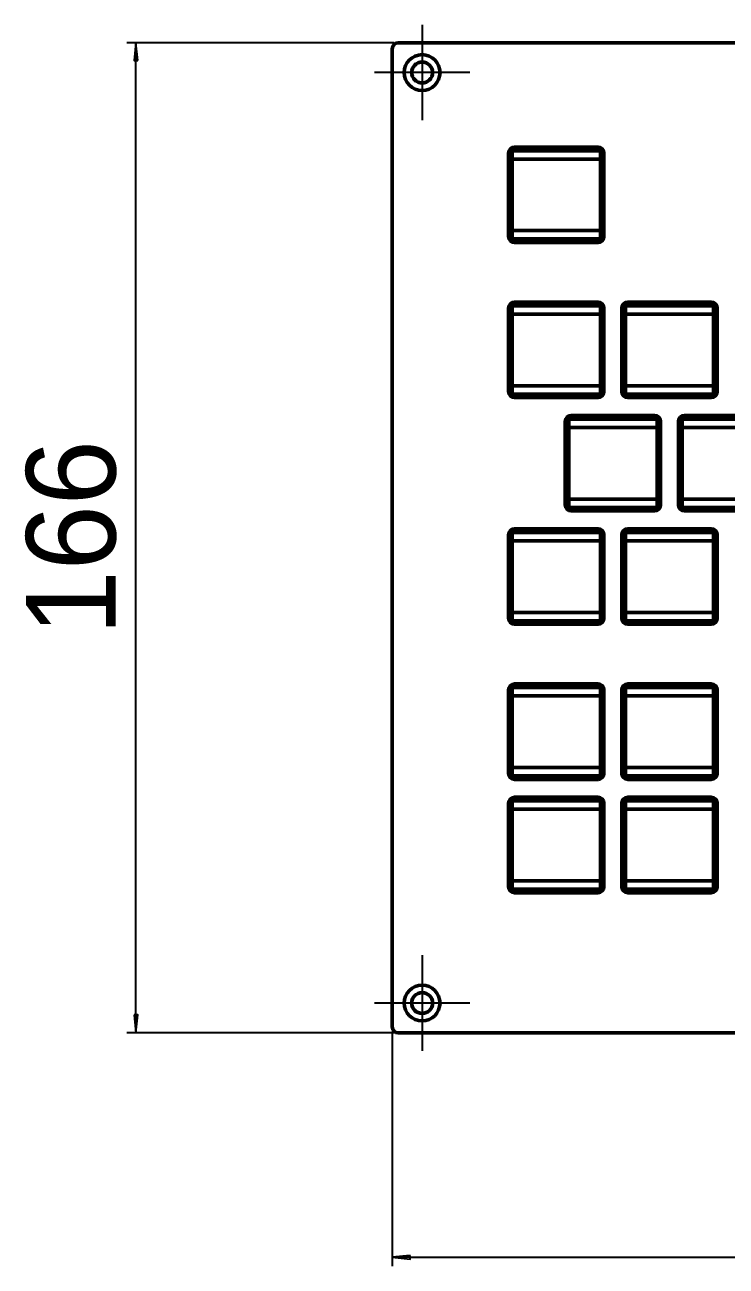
# Model space of a CAD drawing. Header units: millimetres. Extents: x 3103 to 5051, y 917 to 1856.
# Drawn here: x 3273.5 to 3391.2, y 1301.2 to 1509.3 of the extents above; entities that cross this region are included whole.
import ezdxf

# ---------------------------------------------------------------- set-up
doc = ezdxf.new("R2010")
doc.units = ezdxf.units.MM
doc.header["$LTSCALE"] = 1.8
for name, color, linetype, lineweight in [('외형선(ISO)', 7, 'Continuous', 50), ('중심 표식(ISO)', 7, 'Continuous', 25), ('치수(ISO)', 7, 'Continuous', 25)]:
    doc.layers.add(name, color=color, linetype=linetype, lineweight=lineweight)
doc.styles.add('레이블 문자 (JIS)', font='')
doc.styles.get('레이블 문자 (JIS)').set_extended_font_data('Gulim')
doc.dimstyles.new('복사 대상기본값 (JIS)', dxfattribs={"dimscale": 1.5, "dimtxt": 3, "dimasz": 2, "dimexe": 1, "dimexo": 0.5, "dimgap": 0.8, "dimtad": 1, "dimdsep": 46, "dimtxsty": '레이블 문자 (JIS)', "dimblk": 'Filled-1', "dimcen": 0.09, "dimdle": 10, "dimclrd": 256, "dimclre": 256, "dimclrt": 256, "dimazin": 2, "dimtfac": 0.666667, "dimtmove": 0, "dimatfit": 3, "dimldrblk": 'OPEN', "dimfxl": 1, "dimtolj": 1, "dimtzin": 0, "dimlwd": -1, "dimlwe": -1, "dimarcsym": 0})

# ---------------------------------------------------------------- blocks, each defined once
blk = doc.blocks.new('Filled-1')
at = {"color": 0}
for p, q in [((0, 0), (-1, 0.1)), ((-1, 0.1), (-1, -0.1)), ((-1, 0), (0, 0)), ((-1, -0.1), (0, 0))]:
    blk.add_line(p, q, dxfattribs=at)
at = {"color": 0, "flags": 128}
blk.add_lwpolyline([(-1, -0.1), (0, 0), (-1, 0.1), (-1, -0.1)], dxfattribs=at)
at = {"color": 0}
blk.add_solid([(-1, -0.1), (0, 0), (-1, 0.1), (-1, -0.1)], dxfattribs=at)
blk = doc.blocks.new('*D733')
at = {"layer": 'Defpoints', "color": 0}
for p in [(3335.15, 1341.33), (3625.15, 1341.33), (3625.15, 1302.71)]:
    blk.add_point(p, dxfattribs=at)
at = {"layer": '치수(ISO)'}
for p, q in [((3335.15, 1340.58), (3335.15, 1301.21)), ((3625.15, 1340.58), (3625.15, 1301.21)), ((3338.15, 1302.71), (3622.15, 1302.71))]:
    blk.add_line(p, q, dxfattribs=at)
at = {"layer": '치수(ISO)', "linetype": 'ByBlock', "xscale": 3, "yscale": 3, "zscale": 3, "rotation": 180}
blk.add_blockref('Filled-1', (3335.15, 1302.71), dxfattribs=at)
at = {"layer": '치수(ISO)', "linetype": 'ByBlock', "xscale": 3, "yscale": 3, "zscale": 3}
blk.add_blockref('Filled-1', (3625.15, 1302.71), dxfattribs=at)
at = {"layer": '치수(ISO)', "insert": (3480.15, 1321.09), "char_height": 15, "attachment_point": 2, "style": '레이블 문자 (JIS)'}
blk.add_mtext('\\A1;290', dxfattribs=at)
blk = doc.blocks.new('_Open')
at = {"color": 0, "linetype": 'ByBlock', "lineweight": -2}
for p, q in [((-1, 0.167), (0, 0)), ((-1, -0.167), (0, 0)), ((0, 0), (-1, 0))]:
    blk.add_line(p, q, dxfattribs=at)
blk = doc.blocks.new('*D734')
at = {"layer": 'Defpoints', "color": 0}
for p in [(3292.15, 1506.33), (3336.15, 1506.33), (3336.15, 1340.33)]:
    blk.add_point(p, dxfattribs=at)
at = {"layer": '치수(ISO)'}
for p, q in [((3335.4, 1506.33), (3290.65, 1506.33)), ((3292.15, 1343.33), (3292.15, 1503.33)), ((3335.4, 1340.33), (3290.65, 1340.33))]:
    blk.add_line(p, q, dxfattribs=at)
at = {"layer": '치수(ISO)', "linetype": 'ByBlock', "xscale": 3, "yscale": 3, "zscale": 3}
for p, rotation in [((3292.15, 1506.33), 90), ((3292.15, 1340.33), 270)]:
    blk.add_blockref('Filled-1', p, dxfattribs=dict(at, rotation=rotation))
at = {"layer": '치수(ISO)', "insert": (3273.73, 1423.33), "char_height": 15, "attachment_point": 2, "rotation": 90, "style": '레이블 문자 (JIS)'}
blk.add_mtext('\\A1;166', dxfattribs=at)

msp = doc.modelspace()

# ---------------------------------------------------------------- linework, layer by layer
at = {"layer": '외형선(ISO)'}
for p, q in [((3335.154, 1505.328), (3335.154, 1341.328)), ((3624.154, 1506.328), (3336.154, 1506.328)), ((3355.054, 1473.478), (3355.054, 1488.178)), ((3355.304, 1488.428), (3370.004, 1488.428)), ((3369.804, 1488.228), (3355.504, 1488.228)), ((3355.654, 1488.828), (3369.654, 1488.828)), ((3355.683, 1488.228), (3355.883, 1488.428)), ((3369.426, 1488.428), (3369.626, 1488.228)), ((3370.254, 1488.178), (3370.254, 1473.478)), ((3354.654, 1473.828), (3354.654, 1487.828)), ((3355.054, 1487.599), (3355.254, 1487.799)), ((3355.254, 1487.978), (3355.254, 1486.805)), ((3355.254, 1486.805), (3355.254, 1474.851)), ((3355.504, 1486.828), (3369.804, 1486.828)), ((3370.054, 1486.805), (3370.054, 1487.978)), ((3370.054, 1487.799), (3370.254, 1487.599)), ((3370.054, 1474.851), (3370.054, 1486.805)), ((3370.654, 1487.828), (3370.654, 1473.828)), ((3355.254, 1473.856), (3355.054, 1474.056)), ((3355.254, 1474.851), (3355.254, 1473.678)), ((3369.804, 1474.828), (3355.504, 1474.828)), ((3370.054, 1473.678), (3370.054, 1474.851)), ((3370.254, 1474.056), (3370.054, 1473.856)), ((3370.004, 1473.228), (3355.304, 1473.228)), ((3355.504, 1473.428), (3369.804, 1473.428)), ((3369.654, 1472.828), (3355.654, 1472.828)), ((3355.883, 1473.228), (3355.683, 1473.428)), ((3369.626, 1473.428), (3369.426, 1473.228)), ((3354.654, 1447.828), (3354.654, 1461.828)), ((3355.054, 1447.478), (3355.054, 1462.178)), ((3355.054, 1461.599), (3355.254, 1461.799)), ((3355.254, 1461.978), (3355.254, 1460.805)), ((3355.304, 1462.428), (3370.004, 1462.428)), ((3369.804, 1462.228), (3355.504, 1462.228)), ((3355.654, 1462.828), (3369.654, 1462.828)), ((3355.683, 1462.228), (3355.883, 1462.428)), ((3369.426, 1462.428), (3369.626, 1462.228)), ((3370.054, 1460.805), (3370.054, 1461.978)), ((3370.054, 1461.799), (3370.254, 1461.599)), ((3370.254, 1462.178), (3370.254, 1447.478)), ((3370.654, 1461.828), (3370.654, 1447.828)), ((3373.654, 1447.828), (3373.654, 1461.828)), ((3374.054, 1447.478), (3374.054, 1462.178)), ((3374.054, 1461.599), (3374.254, 1461.799)), ((3374.254, 1461.978), (3374.254, 1460.805)), ((3374.304, 1462.428), (3389.004, 1462.428)), ((3388.804, 1462.228), (3374.504, 1462.228)), ((3374.654, 1462.828), (3388.654, 1462.828)), ((3374.683, 1462.228), (3374.883, 1462.428)), ((3388.426, 1462.428), (3388.626, 1462.228)), ((3389.054, 1460.805), (3389.054, 1461.978)), ((3389.054, 1461.799), (3389.254, 1461.599)), ((3389.254, 1462.178), (3389.254, 1447.478)), ((3389.654, 1461.828), (3389.654, 1447.828)), ((3355.254, 1460.805), (3355.254, 1448.851)), ((3355.504, 1460.828), (3369.804, 1460.828)), ((3370.054, 1448.851), (3370.054, 1460.805)), ((3374.254, 1460.805), (3374.254, 1448.851)), ((3374.504, 1460.828), (3388.804, 1460.828)), ((3389.054, 1448.851), (3389.054, 1460.805)), ((3355.254, 1448.851), (3355.254, 1447.678)), ((3369.804, 1448.828), (3355.504, 1448.828)), ((3370.054, 1447.678), (3370.054, 1448.851)), ((3374.254, 1448.851), (3374.254, 1447.678)), ((3388.804, 1448.828), (3374.504, 1448.828)), ((3389.054, 1447.678), (3389.054, 1448.851)), ((3355.254, 1447.856), (3355.054, 1448.056)), ((3370.004, 1447.228), (3355.304, 1447.228)), ((3355.504, 1447.428), (3369.804, 1447.428)), ((3369.654, 1446.828), (3355.654, 1446.828)), ((3355.883, 1447.228), (3355.683, 1447.428)), ((3369.626, 1447.428), (3369.426, 1447.228)), ((3370.254, 1448.056), (3370.054, 1447.856)), ((3374.254, 1447.856), (3374.054, 1448.056)), ((3389.004, 1447.228), (3374.304, 1447.228)), ((3374.504, 1447.428), (3388.804, 1447.428)), ((3388.654, 1446.828), (3374.654, 1446.828)), ((3374.883, 1447.228), (3374.683, 1447.428)), ((3388.626, 1447.428), (3388.426, 1447.228)), ((3389.254, 1448.056), (3389.054, 1447.856)), ((3364.154, 1428.828), (3364.154, 1442.828)), ((3364.554, 1428.478), (3364.554, 1443.178)), ((3364.554, 1442.599), (3364.754, 1442.799)), ((3364.754, 1442.978), (3364.754, 1441.805)), ((3364.804, 1443.428), (3379.504, 1443.428)), ((3379.304, 1443.228), (3365.004, 1443.228)), ((3365.154, 1443.828), (3379.154, 1443.828)), ((3365.183, 1443.228), (3365.383, 1443.428)), ((3378.926, 1443.428), (3379.126, 1443.228)), ((3379.554, 1441.805), (3379.554, 1442.978)), ((3379.554, 1442.799), (3379.754, 1442.599)), ((3379.754, 1443.178), (3379.754, 1428.478)), ((3380.154, 1442.828), (3380.154, 1428.828)), ((3383.154, 1428.828), (3383.154, 1442.828)), ((3383.554, 1428.478), (3383.554, 1443.178)), ((3383.554, 1442.599), (3383.754, 1442.799)), ((3383.754, 1442.978), (3383.754, 1441.805)), ((3383.804, 1443.428), (3398.504, 1443.428)), ((3398.304, 1443.228), (3384.004, 1443.228)), ((3384.154, 1443.828), (3398.154, 1443.828)), ((3384.183, 1443.228), (3384.383, 1443.428)), ((3364.754, 1441.805), (3364.754, 1429.851)), ((3365.004, 1441.828), (3379.304, 1441.828)), ((3379.554, 1429.851), (3379.554, 1441.805)), ((3383.754, 1441.805), (3383.754, 1429.851)), ((3384.004, 1441.828), (3398.304, 1441.828)), ((3364.754, 1429.851), (3364.754, 1428.678)), ((3379.304, 1429.828), (3365.004, 1429.828)), ((3379.554, 1428.678), (3379.554, 1429.851)), ((3383.754, 1429.851), (3383.754, 1428.678)), ((3398.304, 1429.828), (3384.004, 1429.828)), ((3364.754, 1428.856), (3364.554, 1429.056)), ((3379.504, 1428.228), (3364.804, 1428.228)), ((3365.004, 1428.428), (3379.304, 1428.428)), ((3379.154, 1427.828), (3365.154, 1427.828)), ((3365.383, 1428.228), (3365.183, 1428.428)), ((3379.126, 1428.428), (3378.926, 1428.228)), ((3379.754, 1429.056), (3379.554, 1428.856)), ((3383.754, 1428.856), (3383.554, 1429.056)), ((3398.504, 1428.228), (3383.804, 1428.228)), ((3384.004, 1428.428), (3398.304, 1428.428)), ((3398.154, 1427.828), (3384.154, 1427.828)), ((3384.383, 1428.228), (3384.183, 1428.428)), ((3354.654, 1409.828), (3354.654, 1423.828)), ((3355.054, 1409.478), (3355.054, 1424.178)), ((3355.054, 1423.599), (3355.254, 1423.799)), ((3355.254, 1423.978), (3355.254, 1422.805)), ((3355.304, 1424.428), (3370.004, 1424.428)), ((3369.804, 1424.228), (3355.504, 1424.228)), ((3355.654, 1424.828), (3369.654, 1424.828)), ((3355.683, 1424.228), (3355.883, 1424.428)), ((3369.426, 1424.428), (3369.626, 1424.228)), ((3370.054, 1422.805), (3370.054, 1423.978)), ((3370.054, 1423.799), (3370.254, 1423.599)), ((3370.254, 1424.178), (3370.254, 1409.478)), ((3370.654, 1423.828), (3370.654, 1409.828)), ((3373.654, 1409.828), (3373.654, 1423.828)), ((3374.054, 1409.478), (3374.054, 1424.178)), ((3374.054, 1423.599), (3374.254, 1423.799)), ((3374.254, 1423.978), (3374.254, 1422.805)), ((3374.304, 1424.428), (3389.004, 1424.428)), ((3388.804, 1424.228), (3374.504, 1424.228)), ((3374.654, 1424.828), (3388.654, 1424.828)), ((3374.683, 1424.228), (3374.883, 1424.428)), ((3388.426, 1424.428), (3388.626, 1424.228)), ((3389.054, 1422.805), (3389.054, 1423.978)), ((3389.054, 1423.799), (3389.254, 1423.599)), ((3389.254, 1424.178), (3389.254, 1409.478)), ((3389.654, 1423.828), (3389.654, 1409.828)), ((3355.254, 1422.805), (3355.254, 1410.851)), ((3355.504, 1422.828), (3369.804, 1422.828)), ((3370.054, 1410.851), (3370.054, 1422.805)), ((3374.254, 1422.805), (3374.254, 1410.851)), ((3374.504, 1422.828), (3388.804, 1422.828)), ((3389.054, 1410.851), (3389.054, 1422.805)), ((3355.254, 1409.856), (3355.054, 1410.056)), ((3355.254, 1410.851), (3355.254, 1409.678)), ((3370.004, 1409.228), (3355.304, 1409.228)), ((3369.804, 1410.828), (3355.504, 1410.828)), ((3355.504, 1409.428), (3369.804, 1409.428)), ((3355.883, 1409.228), (3355.683, 1409.428)), ((3369.626, 1409.428), (3369.426, 1409.228)), ((3370.054, 1409.678), (3370.054, 1410.851)), ((3370.254, 1410.056), (3370.054, 1409.856)), ((3374.254, 1409.856), (3374.054, 1410.056)), ((3374.254, 1410.851), (3374.254, 1409.678)), ((3389.004, 1409.228), (3374.304, 1409.228)), ((3388.804, 1410.828), (3374.504, 1410.828)), ((3374.504, 1409.428), (3388.804, 1409.428)), ((3374.883, 1409.228), (3374.683, 1409.428)), ((3388.626, 1409.428), (3388.426, 1409.228)), ((3389.054, 1409.678), (3389.054, 1410.851)), ((3389.254, 1410.056), (3389.054, 1409.856)), ((3369.654, 1408.828), (3355.654, 1408.828)), ((3388.654, 1408.828), (3374.654, 1408.828)), ((3355.654, 1398.828), (3369.654, 1398.828)), ((3374.654, 1398.828), (3388.654, 1398.828)), ((3354.654, 1383.828), (3354.654, 1397.828)), ((3355.054, 1383.478), (3355.054, 1398.178)), ((3355.054, 1397.599), (3355.254, 1397.799)), ((3355.254, 1397.978), (3355.254, 1396.805)), ((3355.254, 1396.805), (3355.254, 1384.851)), ((3355.304, 1398.428), (3370.004, 1398.428)), ((3369.804, 1398.228), (3355.504, 1398.228)), ((3355.504, 1396.828), (3369.804, 1396.828)), ((3355.683, 1398.228), (3355.883, 1398.428)), ((3369.426, 1398.428), (3369.626, 1398.228)), ((3370.054, 1396.805), (3370.054, 1397.978)), ((3370.054, 1397.799), (3370.254, 1397.599)), ((3370.054, 1384.851), (3370.054, 1396.805)), ((3370.254, 1398.178), (3370.254, 1383.478)), ((3370.654, 1397.828), (3370.654, 1383.828)), ((3373.654, 1383.828), (3373.654, 1397.828)), ((3374.054, 1383.478), (3374.054, 1398.178)), ((3374.054, 1397.599), (3374.254, 1397.799)), ((3374.254, 1397.978), (3374.254, 1396.805)), ((3374.254, 1396.805), (3374.254, 1384.851)), ((3374.304, 1398.428), (3389.004, 1398.428)), ((3388.804, 1398.228), (3374.504, 1398.228)), ((3374.504, 1396.828), (3388.804, 1396.828)), ((3374.683, 1398.228), (3374.883, 1398.428)), ((3388.426, 1398.428), (3388.626, 1398.228)), ((3389.054, 1396.805), (3389.054, 1397.978)), ((3389.054, 1397.799), (3389.254, 1397.599)), ((3389.054, 1384.851), (3389.054, 1396.805)), ((3389.254, 1398.178), (3389.254, 1383.478)), ((3389.654, 1397.828), (3389.654, 1383.828)), ((3355.254, 1383.856), (3355.054, 1384.056)), ((3355.254, 1384.851), (3355.254, 1383.678)), ((3369.804, 1384.828), (3355.504, 1384.828)), ((3370.054, 1383.678), (3370.054, 1384.851)), ((3370.254, 1384.056), (3370.054, 1383.856)), ((3374.254, 1383.856), (3374.054, 1384.056)), ((3374.254, 1384.851), (3374.254, 1383.678)), ((3388.804, 1384.828), (3374.504, 1384.828)), ((3389.054, 1383.678), (3389.054, 1384.851)), ((3389.254, 1384.056), (3389.054, 1383.856)), ((3370.004, 1383.228), (3355.304, 1383.228)), ((3355.504, 1383.428), (3369.804, 1383.428)), ((3369.654, 1382.828), (3355.654, 1382.828)), ((3355.883, 1383.228), (3355.683, 1383.428)), ((3369.626, 1383.428), (3369.426, 1383.228)), ((3389.004, 1383.228), (3374.304, 1383.228)), ((3374.504, 1383.428), (3388.804, 1383.428)), ((3388.654, 1382.828), (3374.654, 1382.828)), ((3374.883, 1383.228), (3374.683, 1383.428)), ((3388.626, 1383.428), (3388.426, 1383.228)), ((3355.654, 1379.828), (3369.654, 1379.828)), ((3374.654, 1379.828), (3388.654, 1379.828)), ((3354.654, 1364.828), (3354.654, 1378.828)), ((3355.054, 1364.478), (3355.054, 1379.178)), ((3355.054, 1378.599), (3355.254, 1378.799)), ((3355.254, 1378.978), (3355.254, 1377.805)), ((3355.254, 1377.805), (3355.254, 1365.851)), ((3355.304, 1379.428), (3370.004, 1379.428)), ((3369.804, 1379.228), (3355.504, 1379.228)), ((3355.504, 1377.828), (3369.804, 1377.828)), ((3355.683, 1379.228), (3355.883, 1379.428)), ((3369.426, 1379.428), (3369.626, 1379.228)), ((3370.054, 1377.805), (3370.054, 1378.978)), ((3370.054, 1378.799), (3370.254, 1378.599)), ((3370.054, 1365.851), (3370.054, 1377.805)), ((3370.254, 1379.178), (3370.254, 1364.478)), ((3370.654, 1378.828), (3370.654, 1364.828)), ((3373.654, 1364.828), (3373.654, 1378.828)), ((3374.054, 1364.478), (3374.054, 1379.178)), ((3374.054, 1378.599), (3374.254, 1378.799)), ((3374.254, 1378.978), (3374.254, 1377.805)), ((3374.254, 1377.805), (3374.254, 1365.851)), ((3374.304, 1379.428), (3389.004, 1379.428)), ((3388.804, 1379.228), (3374.504, 1379.228)), ((3374.504, 1377.828), (3388.804, 1377.828)), ((3374.683, 1379.228), (3374.883, 1379.428)), ((3388.426, 1379.428), (3388.626, 1379.228)), ((3389.054, 1377.805), (3389.054, 1378.978)), ((3389.054, 1378.799), (3389.254, 1378.599)), ((3389.054, 1365.851), (3389.054, 1377.805)), ((3389.254, 1379.178), (3389.254, 1364.478)), ((3389.654, 1378.828), (3389.654, 1364.828)), ((3355.254, 1365.851), (3355.254, 1364.678)), ((3369.804, 1365.828), (3355.504, 1365.828)), ((3370.054, 1364.678), (3370.054, 1365.851)), ((3374.254, 1365.851), (3374.254, 1364.678)), ((3388.804, 1365.828), (3374.504, 1365.828)), ((3389.054, 1364.678), (3389.054, 1365.851)), ((3355.254, 1364.856), (3355.054, 1365.056)), ((3370.004, 1364.228), (3355.304, 1364.228)), ((3355.504, 1364.428), (3369.804, 1364.428)), ((3369.654, 1363.828), (3355.654, 1363.828)), ((3355.883, 1364.228), (3355.683, 1364.428)), ((3369.626, 1364.428), (3369.426, 1364.228)), ((3370.254, 1365.056), (3370.054, 1364.856)), ((3374.254, 1364.856), (3374.054, 1365.056)), ((3389.004, 1364.228), (3374.304, 1364.228)), ((3374.504, 1364.428), (3388.804, 1364.428)), ((3388.654, 1363.828), (3374.654, 1363.828)), ((3374.883, 1364.228), (3374.683, 1364.428)), ((3388.626, 1364.428), (3388.426, 1364.228)), ((3389.254, 1365.056), (3389.054, 1364.856)), ((3336.154, 1340.328), (3624.154, 1340.328))]:
    msp.add_line(p, q, dxfattribs=at)
for centre, radius in [((3340.154, 1501.328), 3), ((3340.154, 1501.328), 1.75), ((3340.154, 1345.328), 3), ((3340.154, 1345.328), 1.75)]:
    msp.add_circle(centre, radius, dxfattribs=at)
for centre, radius, start, end in [((3336.154, 1505.328), 1, 90, 180), ((3355.654, 1487.828), 1, 90, 180), ((3355.304, 1488.178), 0.25, 90, 180), ((3355.504, 1487.978), 0.25, 90, 180), ((3369.654, 1487.828), 1, 0, 90), ((3369.804, 1487.978), 0.25, 0, 90), ((3370.004, 1488.178), 0.25, 0, 90), ((3355.654, 1473.828), 1, 180, 270), ((3355.304, 1473.478), 0.25, 180, 270), ((3355.504, 1473.678), 0.25, 180, 270), ((3369.654, 1473.828), 1, 270, 0), ((3369.804, 1473.678), 0.25, 270, 0), ((3370.004, 1473.478), 0.25, 270, 0), ((3355.654, 1461.828), 1, 90, 180), ((3355.304, 1462.178), 0.25, 90, 180), ((3355.504, 1461.978), 0.25, 90, 180), ((3369.654, 1461.828), 1, 0, 90), ((3369.804, 1461.978), 0.25, 0, 90), ((3370.004, 1462.178), 0.25, 0, 90), ((3374.654, 1461.828), 1, 90, 180), ((3374.304, 1462.178), 0.25, 90, 180), ((3374.504, 1461.978), 0.25, 90, 180), ((3388.654, 1461.828), 1, 0, 90), ((3388.804, 1461.978), 0.25, 0, 90), ((3389.004, 1462.178), 0.25, 0, 90), ((3355.654, 1447.828), 1, 180, 270), ((3355.304, 1447.478), 0.25, 180, 270), ((3355.504, 1447.678), 0.25, 180, 270), ((3369.654, 1447.828), 1, 270, 0), ((3369.804, 1447.678), 0.25, 270, 0), ((3370.004, 1447.478), 0.25, 270, 0), ((3374.654, 1447.828), 1, 180, 270), ((3374.304, 1447.478), 0.25, 180, 270), ((3374.504, 1447.678), 0.25, 180, 270), ((3388.654, 1447.828), 1, 270, 0), ((3388.804, 1447.678), 0.25, 270, 0), ((3389.004, 1447.478), 0.25, 270, 0), ((3365.154, 1442.828), 1, 90, 180), ((3364.804, 1443.178), 0.25, 90, 180), ((3365.004, 1442.978), 0.25, 90, 180), ((3379.154, 1442.828), 1, 0, 90), ((3379.304, 1442.978), 0.25, 0, 90), ((3379.504, 1443.178), 0.25, 0, 90), ((3384.154, 1442.828), 1, 90, 180), ((3383.804, 1443.178), 0.25, 90, 180), ((3384.004, 1442.978), 0.25, 90, 180), ((3365.154, 1428.828), 1, 180, 270), ((3364.804, 1428.478), 0.25, 180, 270), ((3365.004, 1428.678), 0.25, 180, 270), ((3379.154, 1428.828), 1, 270, 0), ((3379.304, 1428.678), 0.25, 270, 0), ((3379.504, 1428.478), 0.25, 270, 0), ((3384.154, 1428.828), 1, 180, 270), ((3383.804, 1428.478), 0.25, 180, 270), ((3384.004, 1428.678), 0.25, 180, 270), ((3355.654, 1423.828), 1, 90, 180), ((3355.304, 1424.178), 0.25, 90, 180), ((3355.504, 1423.978), 0.25, 90, 180), ((3369.654, 1423.828), 1, 0, 90), ((3369.804, 1423.978), 0.25, 0, 90), ((3370.004, 1424.178), 0.25, 0, 90), ((3374.654, 1423.828), 1, 90, 180), ((3374.304, 1424.178), 0.25, 90, 180), ((3374.504, 1423.978), 0.25, 90, 180), ((3388.654, 1423.828), 1, 0, 90), ((3388.804, 1423.978), 0.25, 0, 90), ((3389.004, 1424.178), 0.25, 0, 90), ((3355.654, 1409.828), 1, 180, 270), ((3355.304, 1409.478), 0.25, 180, 270), ((3355.504, 1409.678), 0.25, 180, 270), ((3369.654, 1409.828), 1, 270, 0), ((3369.804, 1409.678), 0.25, 270, 0), ((3370.004, 1409.478), 0.25, 270, 0), ((3374.654, 1409.828), 1, 180, 270), ((3374.304, 1409.478), 0.25, 180, 270), ((3374.504, 1409.678), 0.25, 180, 270), ((3388.654, 1409.828), 1, 270, 0), ((3388.804, 1409.678), 0.25, 270, 0), ((3389.004, 1409.478), 0.25, 270, 0), ((3355.654, 1397.828), 1, 90, 180), ((3369.654, 1397.828), 1, 0, 90), ((3374.654, 1397.828), 1, 90, 180), ((3388.654, 1397.828), 1, 0, 90), ((3355.304, 1398.178), 0.25, 90, 180), ((3355.504, 1397.978), 0.25, 90, 180), ((3369.804, 1397.978), 0.25, 0, 90), ((3370.004, 1398.178), 0.25, 0, 90), ((3374.304, 1398.178), 0.25, 90, 180), ((3374.504, 1397.978), 0.25, 90, 180), ((3388.804, 1397.978), 0.25, 0, 90), ((3389.004, 1398.178), 0.25, 0, 90), ((3355.654, 1383.828), 1, 180, 270), ((3355.304, 1383.478), 0.25, 180, 270), ((3355.504, 1383.678), 0.25, 180, 270), ((3369.654, 1383.828), 1, 270, 0), ((3369.804, 1383.678), 0.25, 270, 0), ((3370.004, 1383.478), 0.25, 270, 0), ((3374.654, 1383.828), 1, 180, 270), ((3374.304, 1383.478), 0.25, 180, 270), ((3374.504, 1383.678), 0.25, 180, 270), ((3388.654, 1383.828), 1, 270, 0), ((3388.804, 1383.678), 0.25, 270, 0), ((3389.004, 1383.478), 0.25, 270, 0), ((3355.654, 1378.828), 1, 90, 180), ((3369.654, 1378.828), 1, 0, 90), ((3374.654, 1378.828), 1, 90, 180), ((3388.654, 1378.828), 1, 0, 90), ((3355.304, 1379.178), 0.25, 90, 180), ((3355.504, 1378.978), 0.25, 90, 180), ((3369.804, 1378.978), 0.25, 0, 90), ((3370.004, 1379.178), 0.25, 0, 90), ((3374.304, 1379.178), 0.25, 90, 180), ((3374.504, 1378.978), 0.25, 90, 180), ((3388.804, 1378.978), 0.25, 0, 90), ((3389.004, 1379.178), 0.25, 0, 90), ((3355.654, 1364.828), 1, 180, 270), ((3355.304, 1364.478), 0.25, 180, 270), ((3355.504, 1364.678), 0.25, 180, 270), ((3369.654, 1364.828), 1, 270, 0), ((3369.804, 1364.678), 0.25, 270, 0), ((3370.004, 1364.478), 0.25, 270, 0), ((3374.654, 1364.828), 1, 180, 270), ((3374.304, 1364.478), 0.25, 180, 270), ((3374.504, 1364.678), 0.25, 180, 270), ((3388.654, 1364.828), 1, 270, 0), ((3388.804, 1364.678), 0.25, 270, 0), ((3389.004, 1364.478), 0.25, 270, 0), ((3336.154, 1341.328), 1, 180, 270)]:
    msp.add_arc(centre, radius, start, end, dxfattribs=at)
for centre, ratio, start_param, end_param in [((3355.504, 1486.805), 0.0918796, 4.7121803, 6.2831998), ((3369.804, 1486.805), 0.0918796, 3.1415781, 4.7125977), ((3355.504, 1474.851), 0.0918798, 6.2831706, 7.8541913), ((3369.804, 1474.851), 0.0918796, 1.5705876, 3.1416072), ((3355.504, 1460.805), 0.0918796, 4.7121803, 6.2831998), ((3369.804, 1460.805), 0.0918796, 3.1415781, 4.7125977), ((3374.504, 1460.805), 0.0918796, 4.7121803, 6.2831998), ((3388.804, 1460.805), 0.0918796, 3.1415781, 4.7125977), ((3355.504, 1448.851), 0.0918798, 6.2831706, 7.8541913), ((3369.804, 1448.851), 0.0918796, 1.5705876, 3.1416072), ((3374.504, 1448.851), 0.0918798, 6.2831706, 7.8541913), ((3388.804, 1448.851), 0.0918796, 1.5705876, 3.1416072), ((3365.004, 1441.805), 0.0918796, 4.7121803, 6.2831998), ((3379.304, 1441.805), 0.0918796, 3.1415781, 4.7125977), ((3384.004, 1441.805), 0.0918796, 4.7121803, 6.2831998), ((3365.004, 1429.851), 0.0918798, 6.2831706, 7.8541913), ((3379.304, 1429.851), 0.0918796, 1.5705876, 3.1416072), ((3384.004, 1429.851), 0.0918798, 6.2831706, 7.8541913), ((3355.504, 1422.805), 0.0918796, 4.7121803, 6.2831998), ((3369.804, 1422.805), 0.0918796, 3.1415781, 4.7125977), ((3374.504, 1422.805), 0.0918796, 4.7121803, 6.2831998), ((3388.804, 1422.805), 0.0918796, 3.1415781, 4.7125977), ((3355.504, 1410.851), 0.0918798, 6.2831706, 7.8541913), ((3369.804, 1410.851), 0.0918796, 1.5705876, 3.1416072), ((3374.504, 1410.851), 0.0918798, 6.2831706, 7.8541913), ((3388.804, 1410.851), 0.0918796, 1.5705876, 3.1416072), ((3355.504, 1396.805), 0.0918796, 4.7121803, 6.2831998), ((3369.804, 1396.805), 0.0918796, 3.1415781, 4.7125977), ((3374.504, 1396.805), 0.0918796, 4.7121803, 6.2831998), ((3388.804, 1396.805), 0.0918796, 3.1415781, 4.7125977), ((3355.504, 1384.851), 0.0918798, 6.2831706, 7.8541913), ((3369.804, 1384.851), 0.0918796, 1.5705876, 3.1416072), ((3374.504, 1384.851), 0.0918798, 6.2831706, 7.8541913), ((3388.804, 1384.851), 0.0918796, 1.5705876, 3.1416072), ((3355.504, 1377.805), 0.0918796, 4.7121803, 6.2831998), ((3369.804, 1377.805), 0.0918796, 3.1415781, 4.7125977), ((3374.504, 1377.805), 0.0918796, 4.7121803, 6.2831998), ((3388.804, 1377.805), 0.0918796, 3.1415781, 4.7125977), ((3355.504, 1365.851), 0.0918798, 6.2831706, 7.8541913), ((3369.804, 1365.851), 0.0918796, 1.5705876, 3.1416072), ((3374.504, 1365.851), 0.0918798, 6.2831706, 7.8541913), ((3388.804, 1365.851), 0.0918796, 1.5705876, 3.1416072)]:
    msp.add_ellipse(centre, major_axis=(-0.25, 0), ratio=ratio, start_param=start_param, end_param=end_param, dxfattribs=at)
at = {"layer": '중심 표식(ISO)'}
for p, q in [((3340.154, 1509.328), (3340.154, 1493.328)), ((3348.154, 1501.328), (3332.154, 1501.328)), ((3340.154, 1353.328), (3340.154, 1337.328)), ((3348.154, 1345.328), (3332.154, 1345.328))]:
    msp.add_line(p, q, dxfattribs=at)

# ---------------------------------------------------------------- dimensions: what is measured, and where the dimension line sits
at = {"layer": '치수(ISO)'}
for base, p1, p2, angle, picture, middle in [((3292.154, 1506.328), (3336.154, 1340.328), (3336.154, 1506.328), 270, '*D734', (3292.154, 1423.328)), ((3625.154, 1302.71), (3335.154, 1341.328), (3625.154, 1341.328), 180, '*D733', (3480.154, 1302.71))]:
    dim = msp.add_linear_dim(base=base, p1=p1, p2=p2, angle=angle, dimstyle='복사 대상기본값 (JIS)', override={"dimtxt": 10, "dimgap": 2, "dimtxsty": '레이블 문자 (JIS)', "dimtofl": 0, "dimatfit": 1, "dimldrblk": 'Open'}, dxfattribs=at)
    dim.commit()
    dim.dimension.update_dxf_attribs({"geometry": picture, "text_midpoint": middle, "dimtype": 160})

doc.saveas('drawing.dxf')
